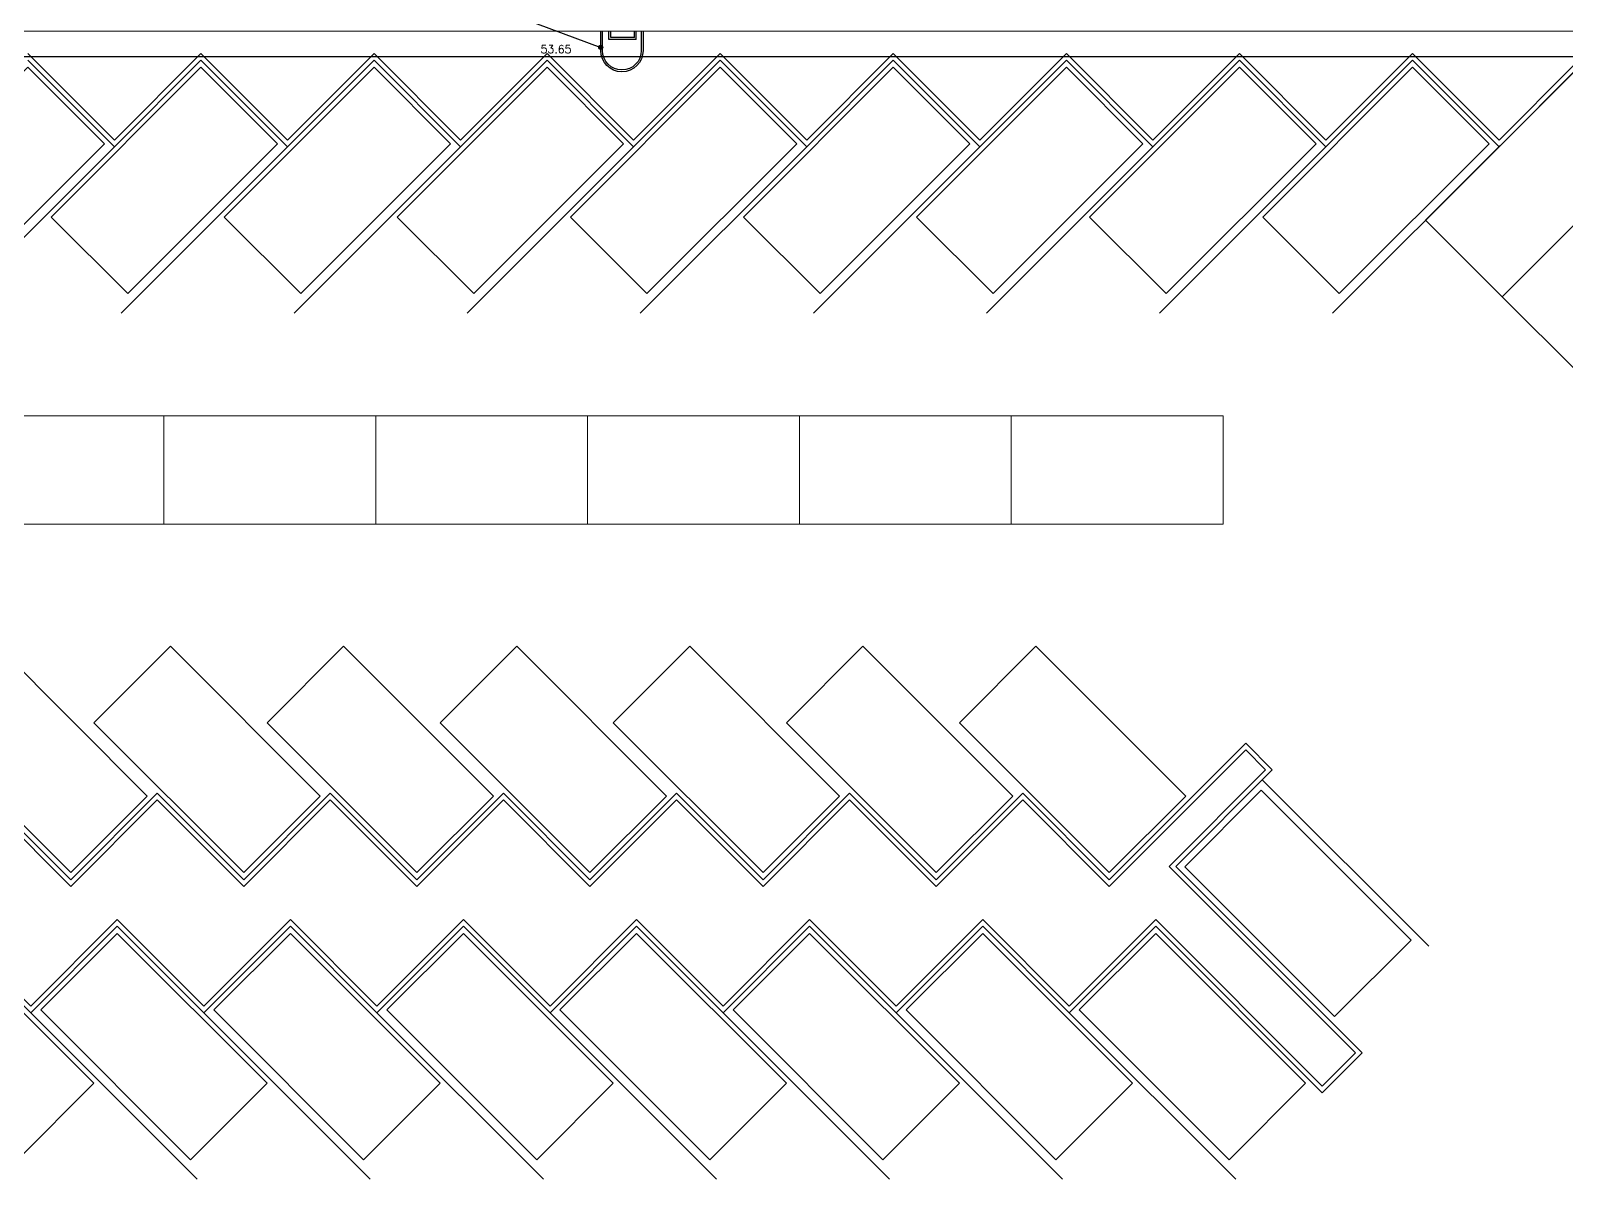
# Model space of a CAD drawing. Header units: millimetres. Extents: x 521 to 1055, y 261 to 520.
# Drawn here: x 682.87 to 715.49, y 462.33 to 486.72 of the extents above; entities that cross this region are included whole.
import ezdxf

# ---------------------------------------------------------------- set-up
doc = ezdxf.new("R2010")
doc.units = ezdxf.units.MM
doc.linetypes.add('CONTINU', pattern=[0])
doc.layers.add('0.1', color=8, linetype='Continuous', lineweight=13)
doc.layers.add('ppci', color=8, linetype='Continuous')
doc.styles.add('ROMANS', font='romans')
doc.dimstyles.new('Fares Eng - 50', dxfattribs={"dimscale": 2, "dimtxt": 0.085, "dimasz": 0.1, "dimexe": 0.05, "dimexo": 0.05, "dimgap": 0.04, "dimtad": 1, "dimzin": 4, "dimdsep": 46, "dimtxsty": 'ROMANS', "dimblk1": 'OBLIQUE', "dimblk2": 'OBLIQUE', "dimsah": 1, "dimcen": 0.05, "dimdle": 0.05, "dimclrd": 8, "dimclre": 8, "dimclrt": 8, "dimaunit": 1, "dimadec": 0, "dimazin": 0, "dimtfac": 1, "dimtix": 1, "dimtmove": 2, "dimatfit": 0, "dimldrblk": 'OPEN90', "dimfxl": 1, "dimtolj": 1, "dimtzin": 0, "dimarcsym": 0})

# ---------------------------------------------------------------- blocks, each defined once
blk = doc.blocks.new('_OBLIQUE')
at = {"color": 0, "linetype": 'ByBlock'}
blk.add_line((-0.5, -0.5), (0.5, 0.5), dxfattribs=at)
blk = doc.blocks.new('*D256')
at = {"layer": '0.1', "color": 8, "linetype": 'CONTINU', "lineweight": -2, "transparency": 16777216}
for p, q in [((667.203, 486.617), (667.203, 486.067)), ((720.853, 486.617), (720.853, 486.067)), ((720.953, 486.167), (667.103, 486.167))]:
    blk.add_line(p, q, dxfattribs=at)
at = {"layer": 'DEFPOINTS', "color": 0, "linetype": 'CONTINU', "lineweight": -2, "transparency": 16777216}
for p in [(667.203, 486.717), (720.853, 486.717), (667.203, 486.167)]:
    blk.add_point(p, dxfattribs=at)
at = {"layer": '0.1', "color": 8, "linetype": 'CONTINU', "lineweight": -2, "transparency": 16777216, "xscale": 0.2, "yscale": 0.2, "zscale": 0.2, "rotation": 180}
blk.add_blockref('_OBLIQUE', (667.203, 486.167), dxfattribs=at)
at = {"layer": '0.1', "color": 8, "linetype": 'CONTINU', "lineweight": -2, "transparency": 16777216, "xscale": 0.2, "yscale": 0.2, "zscale": 0.2}
blk.add_blockref('_OBLIQUE', (720.853, 486.167), dxfattribs=at)
at = {"layer": '0.1', "color": 8, "linetype": 'CONTINU', "transparency": 16777216, "insert": (694.028, 486.332), "char_height": 0.17, "attachment_point": 5, "style": 'ROMANS'}
blk.add_mtext('\\A1;53.65', dxfattribs=at)
blk = doc.blocks.new('_Open90')
at = {"color": 0, "linetype": 'ByBlock', "lineweight": -2}
for p, q in [((0, 0), (-1, 0)), ((-0.5, 0.5), (0, 0)), ((0, 0), (-0.5, -0.5))]:
    blk.add_line(p, q, dxfattribs=at)

msp = doc.modelspace()

# ---------------------------------------------------------------- hatches: boundary and pattern name
at = {"layer": '0.1', "linetype": 'CONTINU', "lineweight": -2}
h = msp.add_hatch(color=8, dxfattribs=at)
h.paths.add_polyline_path([(694.93708, 486.3816, 0.05138865), (695.01936, 486.36208, 0.04541186), (695.02006, 486.36973, 0.86711338)])
h.paths.add_polyline_path([(694.97772, 486.36973, -0.02567738), (694.93708, 486.3816, 0.07117223), (694.93538, 486.36973, 0.21100179), (694.9492, 486.33843, 0.01140775), (694.96907, 486.33324)])
h.paths.add_polyline_path([(695.01936, 486.36208, -0.02567738), (694.97772, 486.36973), (694.96907, 486.33324, 0.01140775), (694.98915, 486.32896, 0.28647616)])

# ---------------------------------------------------------------- linework, layer by layer
at = {"layer": '0.1', "color": 8, "linetype": 'CONTINU', "lineweight": -2}
msp.add_line((692.76862, 487.19012), (694.97772, 486.36973), dxfattribs=at)
at = {"layer": '0.1', "color": 8}
for p, q in [((667.20272, 486.71692), (720.85272, 486.71692)), ((682.8076, 486.23931), (684.64607, 484.40084)), ((682.8076, 486.09789), (684.64607, 484.25941)), ((686.48455, 486.23931), (684.64607, 484.40084)), ((686.48455, 486.09789), (684.64607, 484.25941)), ((686.48455, 486.23931), (688.32303, 484.40084)), ((686.48455, 486.09789), (688.32303, 484.25941)), ((690.16151, 486.23931), (688.32303, 484.40084)), ((690.16151, 486.09789), (688.32303, 484.25941)), ((690.16151, 486.23931), (691.99998, 484.40084)), ((690.16151, 486.09789), (691.99998, 484.25941)), ((693.83846, 486.23931), (691.99998, 484.40084)), ((693.83846, 486.09789), (691.99998, 484.25941)), ((693.83846, 486.23931), (695.67694, 484.40084)), ((693.83846, 486.09789), (695.67694, 484.25941)), ((697.51542, 486.23931), (695.67694, 484.40084)), ((697.51542, 486.09789), (695.67694, 484.25941)), ((697.51542, 486.23931), (699.3539, 484.40084)), ((697.51542, 486.09789), (699.3539, 484.25941)), ((701.19237, 486.23931), (699.3539, 484.40084)), ((701.19237, 486.09789), (699.3539, 484.25941)), ((701.19237, 486.23931), (703.03085, 484.40084)), ((701.19237, 486.09789), (703.03085, 484.25941)), ((704.86933, 486.23931), (703.03085, 484.40084)), ((704.86933, 486.09789), (703.03085, 484.25941)), ((704.86933, 486.23931), (706.70781, 484.40084)), ((704.86933, 486.09789), (706.70781, 484.25941)), ((708.54628, 486.23931), (706.70781, 484.40084)), ((708.54628, 486.09789), (706.70781, 484.25941)), ((708.54628, 486.23931), (710.38476, 484.40084)), ((708.54628, 486.09789), (710.38476, 484.25941)), ((712.22324, 486.23931), (710.38476, 484.40084)), ((712.22324, 486.09789), (710.38476, 484.25941)), ((712.22324, 486.23931), (714.06172, 484.40084)), ((712.22324, 486.09789), (714.06172, 484.25941)), ((715.65877, 485.99789), (714.06172, 484.40084)), ((715.75877, 485.95647), (714.06172, 484.25941)), ((684.64607, 484.25941), (681.11054, 480.72388)), ((688.32303, 484.25941), (684.7875, 480.72388)), ((691.99998, 484.25941), (688.46445, 480.72388)), ((695.67694, 484.25941), (692.14141, 480.72388)), ((699.3539, 484.25941), (695.81836, 480.72388)), ((703.03085, 484.25941), (699.49532, 480.72388)), ((706.70781, 484.25941), (703.17227, 480.72388)), ((710.38476, 484.25941), (706.84923, 480.72388)), ((714.06172, 484.25941), (710.52618, 480.72388)), ((708.67882, 471.58901), (707.61816, 470.52835)), ((708.67882, 471.44759), (707.61816, 470.38693)), ((709.24451, 471.02332), (708.67882, 471.58901)), ((709.10308, 471.02332), (708.67882, 471.44759)), ((707.05247, 468.97271), (709.10308, 471.02332)), ((707.1939, 468.97271), (709.24451, 471.02332)), ((709.03175, 470.81057), (712.56729, 467.27504)), ((683.71795, 468.68987), (681.87947, 470.52835)), ((683.71795, 468.54845), (681.87947, 470.38693)), ((685.55643, 470.52835), (683.71795, 468.68987)), ((685.55643, 470.38693), (683.71795, 468.54845)), ((687.39491, 468.68987), (685.55643, 470.52835)), ((687.39491, 468.54845), (685.55643, 470.38693)), ((689.23338, 470.52835), (687.39491, 468.68987)), ((689.23338, 470.38693), (687.39491, 468.54845)), ((691.07186, 468.68987), (689.23338, 470.52835)), ((691.07186, 468.54845), (689.23338, 470.38693)), ((692.91034, 470.52835), (691.07186, 468.68987)), ((692.91034, 470.38693), (691.07186, 468.54845)), ((694.74882, 468.68987), (692.91034, 470.52835)), ((694.74882, 468.54845), (692.91034, 470.38693)), ((696.58729, 470.52835), (694.74882, 468.68987)), ((696.58729, 470.38693), (694.74882, 468.54845)), ((698.42577, 468.68987), (696.58729, 470.52835)), ((698.42577, 468.54845), (696.58729, 470.38693)), ((700.26425, 470.52835), (698.42577, 468.68987)), ((700.26425, 470.38693), (698.42577, 468.54845)), ((702.10273, 468.68987), (700.26425, 470.52835)), ((702.10273, 468.54845), (700.26425, 470.38693)), ((703.9412, 470.52835), (702.10273, 468.68987)), ((703.9412, 470.38693), (702.10273, 468.54845)), ((705.77968, 468.68987), (703.9412, 470.52835)), ((705.77968, 468.54845), (703.9412, 470.38693)), ((707.61816, 470.52835), (705.77968, 468.68987)), ((707.61816, 470.38693), (705.77968, 468.54845)), ((711.01227, 465.01291), (707.05247, 468.97271)), ((711.15369, 465.01291), (707.1939, 468.97271)), ((681.03094, 467.84134), (682.86942, 466.00286)), ((682.86942, 466.00286), (684.7079, 467.84134)), ((684.7079, 467.84134), (686.54638, 466.00286)), ((686.54638, 466.00286), (688.38486, 467.84134)), ((688.38486, 467.84134), (690.22333, 466.00286)), ((690.22333, 466.00286), (692.06181, 467.84134)), ((692.06181, 467.84134), (693.90029, 466.00286)), ((693.90029, 466.00286), (695.73877, 467.84134)), ((695.73877, 467.84134), (697.57724, 466.00286)), ((697.57724, 466.00286), (699.41572, 467.84134)), ((699.41572, 467.84134), (701.2542, 466.00286)), ((701.2542, 466.00286), (703.09268, 467.84134)), ((703.09268, 467.84134), (704.93115, 466.00286)), ((704.93115, 466.00286), (706.76963, 467.84134)), ((706.76963, 467.84134), (710.30517, 464.30581)), ((681.03094, 467.69992), (682.86942, 465.86144)), ((682.86942, 465.86144), (684.7079, 467.69992)), ((684.7079, 467.69992), (686.54638, 465.86144)), ((686.54638, 465.86144), (688.38486, 467.69992)), ((688.38486, 467.69992), (690.22333, 465.86144)), ((690.22333, 465.86144), (692.06181, 467.69992)), ((692.06181, 467.69992), (693.90029, 465.86144)), ((693.90029, 465.86144), (695.73877, 467.69992)), ((695.73877, 467.69992), (697.57724, 465.86144)), ((697.57724, 465.86144), (699.41572, 467.69992)), ((699.41572, 467.69992), (701.2542, 465.86144)), ((701.2542, 465.86144), (703.09268, 467.69992)), ((703.09268, 467.69992), (704.93115, 465.86144)), ((704.93115, 465.86144), (706.76963, 467.69992)), ((706.76963, 467.69992), (710.30517, 464.16439)), ((682.86942, 465.86144), (686.40496, 462.32591)), ((686.54638, 465.86144), (690.08191, 462.32591)), ((690.22333, 465.86144), (693.75887, 462.32591)), ((693.90029, 465.86144), (697.43582, 462.32591)), ((697.57724, 465.86144), (701.11278, 462.32591)), ((701.2542, 465.86144), (704.78973, 462.32591)), ((704.93115, 465.86144), (708.46669, 462.32591)), ((710.30517, 464.16439), (711.15369, 465.01291)), ((710.30517, 464.30581), (711.01227, 465.01291))]:
    msp.add_line(p, q, dxfattribs=at)
for points in [[(679.62562, 482.76591), (681.25196, 481.13957), (684.43394, 484.32155), (682.8076, 485.94789)], [(683.30257, 482.76591), (684.92892, 481.13957), (688.1109, 484.32155), (686.48455, 485.94789)], [(686.97953, 482.76591), (688.60587, 481.13957), (691.78785, 484.32155), (690.16151, 485.94789)], [(690.65648, 482.76591), (692.28283, 481.13957), (695.46481, 484.32155), (693.83846, 485.94789)], [(694.33344, 482.76591), (695.95978, 481.13957), (699.14176, 484.32155), (697.51542, 485.94789)], [(698.01039, 482.76591), (699.63674, 481.13957), (702.81872, 484.32155), (701.19237, 485.94789)], [(701.68735, 482.76591), (703.31369, 481.13957), (706.49567, 484.32155), (704.86933, 485.94789)], [(705.3643, 482.76591), (706.99065, 481.13957), (710.17263, 484.32155), (708.54628, 485.94789)], [(709.04126, 482.76591), (710.6676, 481.13957), (713.84958, 484.32155), (712.22324, 485.94789)], [(712.50179, 482.69949), (714.12814, 481.07314), (717.31012, 484.25513), (715.68377, 485.88147)], [(714.12814, 481.07314), (715.75448, 479.4468), (718.93646, 482.62878), (717.31012, 484.25513)], [(685.69785, 478.54388), (685.69785, 476.24388), (681.19785, 476.24388), (681.19785, 478.54388)], [(690.19785, 478.54388), (690.19785, 476.24388), (685.69785, 476.24388), (685.69785, 478.54388)], [(694.69785, 478.54388), (694.69785, 476.24388), (690.19785, 476.24388), (690.19785, 478.54388)], [(699.19785, 478.54388), (699.19785, 476.24388), (694.69785, 476.24388), (694.69785, 478.54388)], [(703.69785, 478.54388), (703.69785, 476.24388), (699.19785, 476.24388), (699.19785, 478.54388)], [(708.19785, 478.54388), (708.19785, 476.24388), (703.69785, 476.24388), (703.69785, 478.54388)], [(685.3443, 470.46621), (683.71795, 468.83987), (680.53597, 472.02185), (682.16232, 473.6482)], [(689.02125, 470.46621), (687.39491, 468.83987), (684.21293, 472.02185), (685.83927, 473.6482)], [(692.69821, 470.46621), (691.07186, 468.83987), (687.88988, 472.02185), (689.51623, 473.6482)], [(696.37516, 470.46621), (694.74882, 468.83987), (691.56684, 472.02185), (693.19318, 473.6482)], [(700.05212, 470.46621), (698.42577, 468.83987), (695.24379, 472.02185), (696.87014, 473.6482)], [(703.72907, 470.46621), (702.10273, 468.83987), (698.92075, 472.02185), (700.54709, 473.6482)], [(707.40603, 470.46621), (705.77968, 468.83987), (702.5977, 472.02185), (704.22405, 473.6482)], [(712.19094, 467.40783), (710.56459, 465.78148), (707.38261, 468.96346), (709.00896, 470.58981)], [(684.21293, 464.36794), (682.58658, 462.74159), (679.4046, 465.92357), (681.03094, 467.54992)], [(687.88988, 464.36794), (686.26353, 462.74159), (683.08155, 465.92357), (684.7079, 467.54992)], [(691.56684, 464.36794), (689.94049, 462.74159), (686.75851, 465.92357), (688.38486, 467.54992)], [(695.24379, 464.36794), (693.61745, 462.74159), (690.43546, 465.92357), (692.06181, 467.54992)], [(698.92075, 464.36794), (697.2944, 462.74159), (694.11242, 465.92357), (695.73877, 467.54992)], [(702.5977, 464.36794), (700.97136, 462.74159), (697.78938, 465.92357), (699.41572, 467.54992)], [(706.27466, 464.36794), (704.64831, 462.74159), (701.46633, 465.92357), (703.09268, 467.54992)], [(709.95161, 464.36794), (708.32527, 462.74159), (705.14329, 465.92357), (706.76963, 467.54992)]]:
    msp.add_lwpolyline(points, close=True, dxfattribs=at)
at = {"layer": '0.1', "color": 8, "linetype": 'CONTINU', "lineweight": -2}
msp.add_circle((694.97772, 486.36973), 0.04234, dxfattribs=at)
at = {"layer": 'ppci', "color": 10, "linetype": 'CONTINU', "lineweight": -2}
for p, q in [((695.15257, 486.53692), (695.15257, 486.71692)), ((695.19257, 486.57692), (695.19257, 486.71692)), ((695.69257, 486.57692), (695.69257, 486.71692)), ((695.73257, 486.53692), (695.73257, 486.71692)), ((695.73257, 486.53692), (695.15257, 486.53692)), ((695.69257, 486.57692), (695.19257, 486.57692))]:
    msp.add_line(p, q, dxfattribs=at)
at = {"layer": 'ppci', "color": 10}
for points in [[(695.87772, 486.71692), (695.87772, 486.30192, -1), (694.97772, 486.30192), (694.97772, 486.71692)], [(695.84022, 486.71692), (695.84022, 486.30192, -1), (695.01522, 486.30192), (695.01522, 486.71692)]]:
    msp.add_lwpolyline(points, format="xyb", dxfattribs=at)

# ---------------------------------------------------------------- dimensions: what is measured, and where the dimension line sits
at = {"layer": '0.1', "color": 8, "linetype": 'CONTINU'}
dim = msp.add_linear_dim(base=(667.20272, 486.16655), p1=(720.85272, 486.71692), p2=(667.20272, 486.71692), dimstyle='Fares Eng - 50', dxfattribs=at)
dim.commit()
dim.dimension.update_dxf_attribs({"geometry": '*D256', "text_midpoint": (694.02772, 486.33155)})

doc.saveas('drawing.dxf')
